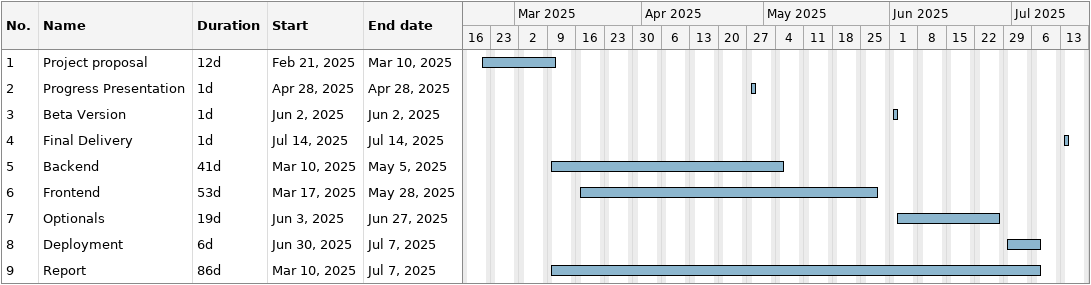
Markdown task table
| ID | Task | Duration | Start | Finish |
|---|---|---|---|---|
| 1 | Project proposal | 12d | 2025-02-21 | 2025-03-10 |
| 2 | Progress Presentation | 1d | 2025-04-28 | 2025-04-28 |
| 3 | Beta Version | 1d | 2025-06-02 | 2025-06-02 |
| 4 | Final Delivery | 1d | 2025-07-14 | 2025-07-14 |
| 5 | Backend | 41d | 2025-03-10 | 2025-05-05 |
| 6 | Frontend | 53d | 2025-03-17 | 2025-05-28 |
| 7 | Optionals | 19d | 2025-06-03 | 2025-06-27 |
| 8 | Deployment | 6d | 2025-06-30 | 2025-07-07 |
| 9 | Report | 86d | 2025-03-10 | 2025-07-07 |
